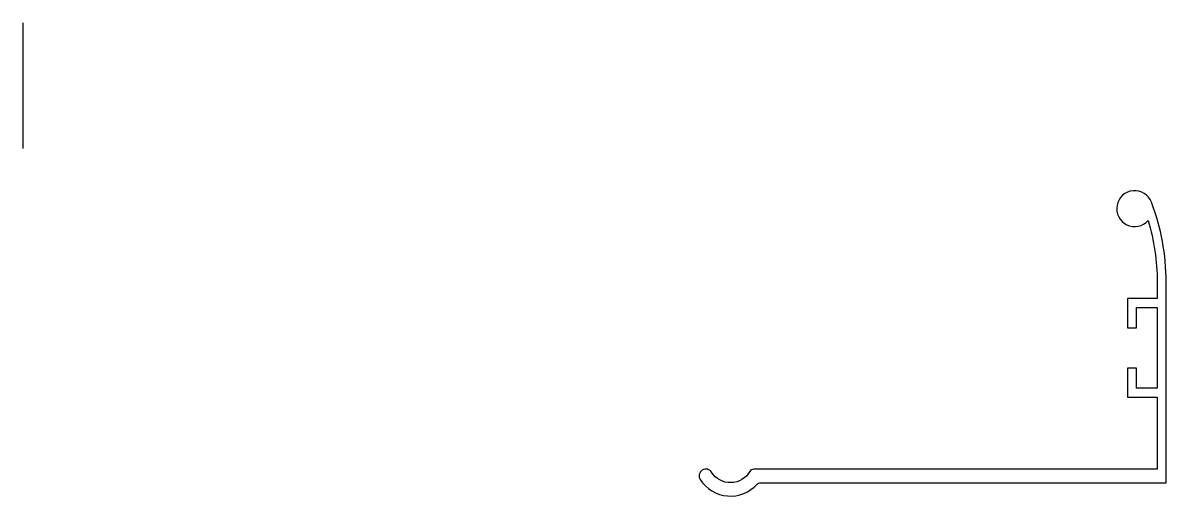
# Model space of a CAD drawing. Extents: x 149 to 276, y 236 to 288.
import ezdxf

# ---------------------------------------------------------------- set-up
doc = ezdxf.new("R2010")
doc.units = 0
doc.layers.add('ANA', color=220, linetype='CONTINUOUS')

msp = doc.modelspace()

# ---------------------------------------------------------------- linework, layer by layer
at = {"layer": 'ANA'}
msp.add_line((149.21, 288.44), (149.21, 274.44), dxfattribs=at)
msp.add_lwpolyline([(273.2, 247.77), (273.2, 250.02), (272.2, 250.02), (272.2, 246.77), (275.5, 246.77), (275.5, 238.77), (230.59, 238.77, 0.267949), (230.16, 238.52, -0.562443), (225.89, 238.43, 1), (224.62, 237.62, 0.496463), (230.97, 237.11, -0.213422), (231.35, 237.27), (276.5, 237.27), (276.5, 259.6, 0.091038), (274.87, 268.48, 3.597659), (274.5, 266.45, -0.07248), (275.5, 259.6), (275.5, 257.77), (272.2, 257.77), (272.2, 254.52), (273.2, 254.52), (273.2, 256.77), (275.5, 256.77), (275.5, 247.77)], format="xyb", close=True, dxfattribs=at)

doc.saveas('drawing.dxf')
